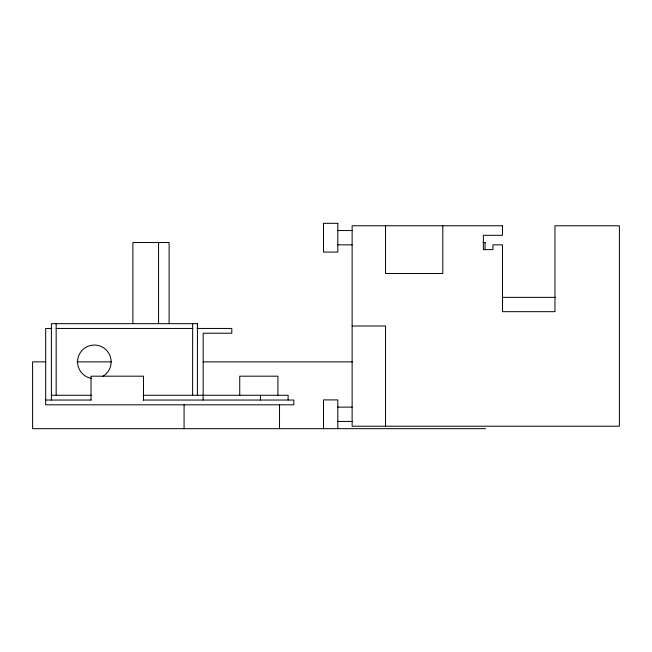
<?xml version="1.0" encoding="UTF-8"?>
<svg xmlns="http://www.w3.org/2000/svg" width="652" height="652" viewBox="0 0 652 652"><rect width="100%" height="100%" fill="white"/><g stroke="black" fill="none" stroke-linecap="round" stroke-linejoin="round"><path stroke-width="0.98" d="M192.617 395.267L192.666 323.677M197.393 395.267L197.442 323.677L51.394 323.677L51.394 400.043M337.817 230.547L352.129 230.547M483.067 242.544L485.544 242.544M337.817 244.85L352.129 244.85M502.309 297.353L555.398 297.353M352.129 325.992L385.544 325.992L385.544 426.212M51.769 328.453L45.673 328.453L45.673 404.81L293.848 404.81L293.848 400.043L143.073 400.043M56.17 328.453L192.666 328.453M197.222 328.453L231.802 328.453L231.802 333.221L203.163 333.221L203.163 400.043M45.884 361.86L32.6 361.86L32.6 428.674L485.544 428.674M76.912 361.86L111.37 361.86M203.041 361.86L352.439 361.86M51.394 395.267L91.655 395.267M143.073 395.267L288.119 395.267L288.119 400.043M45.673 400.043L91.125 400.043M337.817 407.125L352.129 407.125M337.817 421.445L352.129 421.445M485.055 242.544L485.055 249.618M442.814 225.763L442.814 273.49L385.544 273.49L385.544 225.763M337.817 428.666L337.817 399.904L323.498 399.904L323.498 428.666M279.529 404.81L279.529 428.674M277.915 395.267L277.915 376.18L239.74 376.18L239.74 395.267M260.441 395.267L260.441 400.043M197.442 323.677L197.442 328.453M184.076 404.81L184.076 428.674M169.112 323.433L169.112 242.544L132.869 242.544L132.869 323.433M158.558 242.544L158.558 323.433M143.505 400.043L143.505 376.18L91.011 376.18L91.011 400.043M56.17 323.677L56.17 395.267M91.72 378.453A16.805 16.805 0 0 1 79.251 354.492A16.805 16.805 0 0 1 105.811 349.57A16.805 16.805 0 0 1 102.755 376.408M337.817 223.326L323.498 223.326L323.498 252.071L337.817 252.071L337.817 223.326M502.472 225.763L352.129 225.763L352.129 426.212L619.4 426.212L619.4 225.763L554.966 225.763L554.966 311.672L502.472 311.672L502.472 244.859L492.928 244.859L492.928 249.626L483.376 249.626L483.376 235.307L502.472 235.307L502.472 225.763"/></g></svg>
